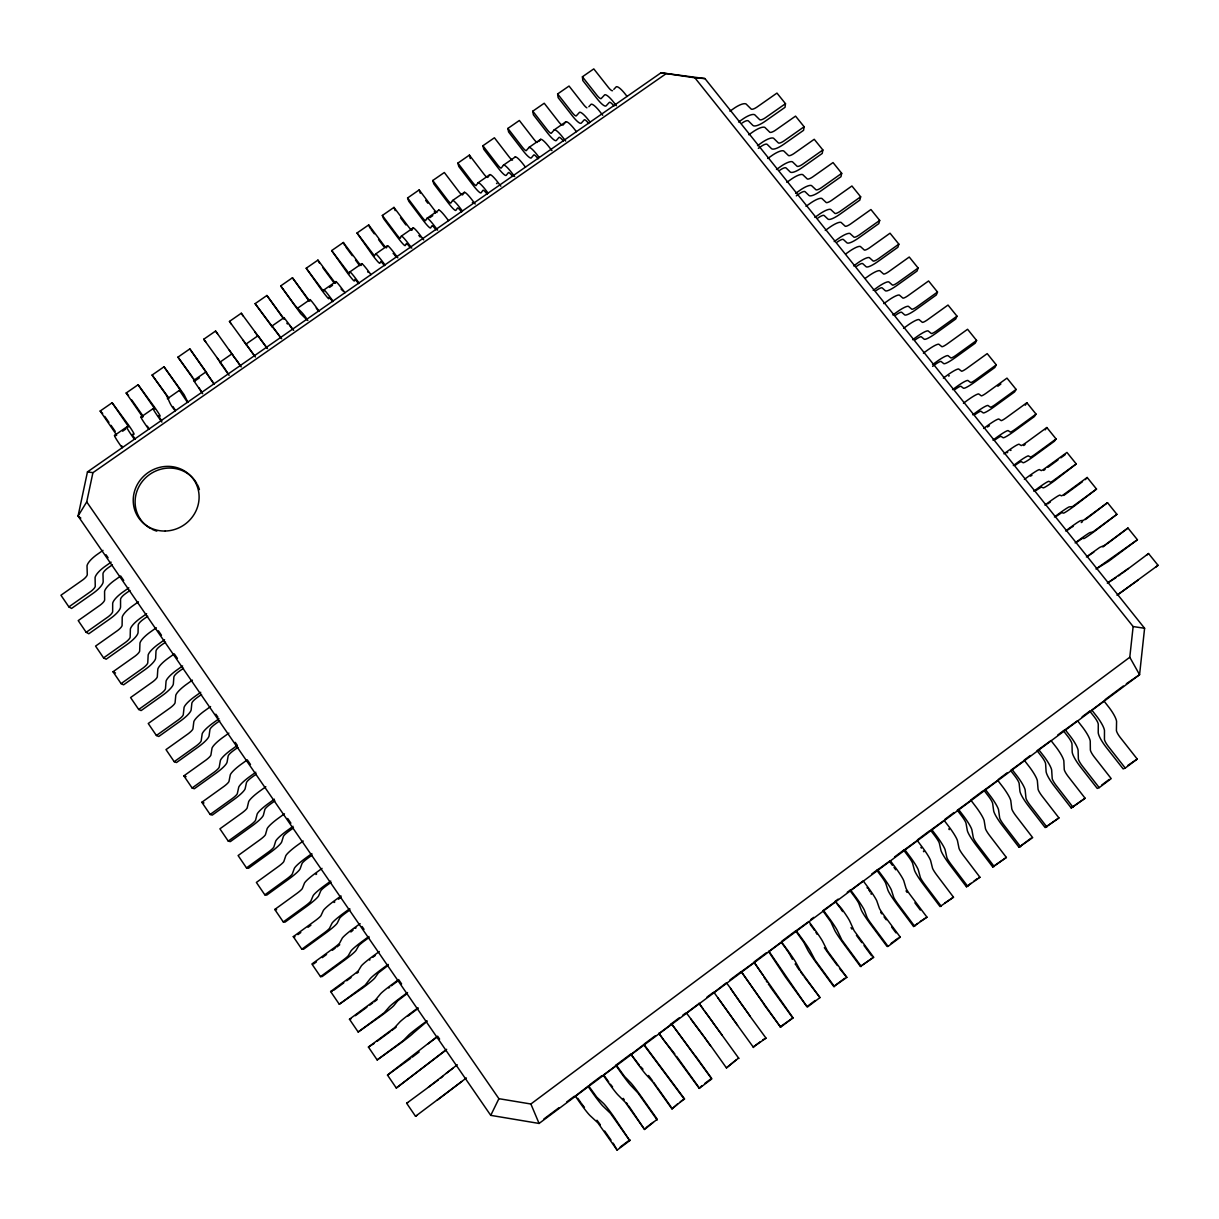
<?xml version="1.0" encoding="UTF-8"?>
<svg xmlns="http://www.w3.org/2000/svg" width="1219" height="1219" viewBox="0 0 1219 1219"><rect width="100%" height="100%" fill="white"/><g stroke="black" fill="none" stroke-linecap="round" stroke-linejoin="round"><path stroke-width="1.5" d="M671.943 1108.894L652.637 1081.786L645.598 1074.076A19.458 0.869 54.8 0 1 636.288 1061.795L631.031 1054.405L643.952 1044.424L684.453 1098.761L671.943 1108.894L677.505 1103.972M695.089 1055.639L671.532 1023.808L711.759 1078.952L699.234 1088.369L658.854 1033.285L663.502 1039.792M309.87 301.063L310.022 299.584A17.904 0.762 54.7 0 1 316.178 307.158L318.921 310.906M657.163 1119.987L637.887 1092.849L630.65 1085.276A19.474 1.051 54.9 0 1 621.248 1073.04L616.022 1065.619L603.207 1075.204L608.433 1082.624A19.489 1.204 55 0 0 617.896 1094.83L625.286 1102.281L644.561 1129.464L657.239 1119.21L641.316 1096.658A19.504 1.036 54.9 0 0 630.497 1082.548L624.555 1076.499L616.296 1065.086M1144.595 628.273L1139.567 674.701L539.088 1123.446L490.739 1115.355L78.062 516.048L87.463 471.89L661.003 72.79L704.948 78.58L1144.595 628.273L1133.137 626.551L694.86 77.787L661.003 72.79M1126.341 683.752L1139.567 674.701L1129.784 657.254L1133.137 626.551M729.922 111.188L735.118 107.592A17.706 5.455 -40.3 0 1 746.074 103.981L751.254 109.131A8.792 2.682 -40.6 0 0 756.588 107.348L776.96 93.086L785.493 103.676L785.021 107.333L765.425 121.092A17.675 5.257 -40.5 0 1 752.854 125.374L748.405 120.91A8.823 2.651 -40.3 0 0 742.021 123.073M335.926 281.589L323.949 289.909L323.66 291.478L306.213 268.226L317.93 260.104L335.423 283.296L335.926 281.589A17.874 1.051 54.9 0 1 342.234 289.04L344.992 292.758M748.771 134.776L753.982 131.149A17.752 5.211 -40.1 0 1 764.862 127.401L769.844 132.292A8.807 2.56 -40.3 0 0 775.147 130.448L795.55 116.125L804.129 126.761L803.565 130.326L783.954 144.147A17.721 5.028 -40.2 0 1 771.459 148.596L767.178 144.36A8.838 2.545 -40.1 0 0 760.839 146.6L758.325 148.368M644.561 1129.464L628.791 1106.044M767.741 158.485L772.953 154.843A17.797 4.967 -39.9 0 1 783.756 150.958L788.525 155.59A8.838 2.438 -40.1 0 0 793.798 153.67L814.231 139.286L822.871 149.983L822.216 153.457L802.574 167.338A17.767 4.785 -40 0 1 790.171 171.955L786.072 167.948A8.868 2.423 -39.9 0 0 779.779 170.264M80.82 518.075L78.062 516.048L86.717 501.908L92.918 472.682L665.726 73.948M786.804 182.332L792.03 178.675A17.843 4.724 -39.8 0 1 802.757 174.637L807.328 179.01A8.868 2.316 -39.9 0 0 812.555 177.029L833.034 162.569L841.704 173.327L840.973 176.709L821.286 190.652A17.813 4.541 -39.8 0 1 808.989 195.451L805.058 191.657A8.883 2.286 -39.7 0 0 798.811 194.065L796.297 195.863M629.751 1140.603L614.071 1117.076A19.534 1.371 55.2 0 0 603.115 1103.058L596.838 1097.237L588.548 1085.824L575.292 1096.064L580.503 1103.515A19.519 1.539 55.2 0 0 590.103 1115.644L597.874 1122.836L617.119 1150.111L629.751 1140.603L610.49 1113.374L602.887 1106.06A19.504 1.387 55.1 0 1 593.363 1093.9L588.137 1086.464M805.988 206.316L811.214 202.644A17.904 4.48 -39.6 0 1 821.865 198.453L826.223 202.567A8.883 2.194 -39.7 0 0 831.419 200.51L851.929 185.989L860.66 196.808L859.837 200.099L840.12 214.102A17.874 4.282 -39.6 0 1 827.914 219.07L824.166 215.504A8.914 2.164 -39.5 0 0 817.964 218.003M825.278 230.437L830.505 226.734A17.95 4.221 -39.4 0 1 841.08 222.407L845.239 226.262A8.914 2.072 -39.5 0 0 850.39 224.128L870.93 209.531L879.707 220.41L878.808 223.61L859.045 237.69A17.919 4.038 -39.4 0 1 846.931 242.81L843.38 239.488A8.944 2.042 -39.3 0 0 837.224 242.078M617.119 1150.111L613.157 1143.132M359.026 282.976L356.283 279.273A17.858 1.189 55 0 0 349.883 271.883L349.213 273.711L331.659 250.596L343.347 242.49L360.474 265.209M845.986 253.75L849.917 250.977A17.995 3.962 -39.2 0 1 860.401 246.482L864.347 250.078A8.929 1.95 -39.3 0 0 869.467 247.868L890.038 233.21L898.86 244.15L897.885 247.259L878.091 261.399A17.965 3.779 -39.3 0 1 866.069 266.702L862.702 263.609A8.96 1.92 -39.1 0 0 856.591 266.291M361.022 265.513L361.753 263.639A17.858 1.326 55 0 1 368.229 270.953L370.987 274.671M865.505 278.145L869.437 275.357A18.056 3.703 -39 0 1 879.844 270.709L883.577 274.031A8.96 1.813 -39.1 0 0 888.651 271.746L909.252 257.026L918.136 268.028L917.054 271.029L897.23 285.231A18.011 3.535 -39.1 0 1 885.299 290.716L882.129 287.867A8.99 1.783 -38.9 0 0 876.065 290.64M883.805 303.622L889.062 299.874A18.102 3.444 -38.8 0 1 899.378 295.074L902.898 298.122A8.99 1.691 -39 0 0 907.926 295.76L928.588 280.964L937.502 292.027L936.344 294.937L916.49 309.215A18.072 3.261 -38.9 0 1 904.65 314.868L901.664 312.262A9.021 1.646 -38.7 0 0 895.66 315.127M384.991 264.919L382.233 261.216A17.843 1.463 55.1 0 0 375.681 253.963L374.431 255.838L357.03 232.997L368.687 224.921L383.193 244.349A8.838 0.777 55.3 0 0 386.423 247.853L387.52 245.735A17.828 1.585 55.2 0 1 394.148 252.927L397.851 257.879M631.031 1054.405L639.487 1065.33M903.538 328.307L908.81 324.528A18.148 3.185 -38.6 0 1 919.035 319.576L922.341 322.349A9.005 1.554 -38.8 0 0 927.324 319.911L948.016 305.055L956.991 316.178L955.742 318.982L935.842 333.32A18.117 3.002 -38.7 0 1 924.109 339.156L921.32 336.794A9.036 1.524 -38.6 0 0 915.347 339.751M490.739 1115.355L498.906 1098.685L86.717 501.908M923.377 353.129L928.665 349.335A18.209 2.91 -38.5 0 1 938.813 344.215L941.891 346.714A9.036 1.432 -38.6 0 0 946.843 344.2L967.566 329.267L976.587 340.451L975.246 343.164L955.315 357.563A18.163 2.743 -38.5 0 1 943.674 363.582L941.083 361.464A9.066 1.387 -38.4 0 0 935.171 364.511L932.611 366.37M423.709 239.884L419.991 234.947A17.813 1.859 55.4 0 0 413.211 227.877L401.264 236.181L400.228 238.254A8.823 0.853 55.4 0 1 396.861 234.84L382.339 215.458L393.966 207.398L408.502 226.749A8.823 0.914 55.4 0 0 411.489 230.086M411.9 230.147L413.211 227.877M943.338 378.088L948.626 374.279A18.255 2.636 -38.3 0 1 958.698 368.991L961.547 371.216A9.066 1.295 -38.4 0 0 966.454 368.626L987.207 353.617L996.289 364.877L994.856 367.483L974.895 381.958A18.224 2.468 -38.3 0 1 963.36 388.16L960.953 386.286A9.097 1.249 -38.2 0 0 955.102 389.425M437.636 230.178L433.918 225.256A17.797 2.011 55.5 0 0 427.046 218.262L425.492 220.7A8.823 0.975 55.5 0 1 422.14 217.272L407.588 197.966L419.168 189.92L433.751 209.211A8.807 1.036 55.6 0 0 436.996 212.594M963.421 403.199L968.724 399.375A18.315 2.362 -38.1 0 1 978.689 393.92L981.325 395.855A9.082 1.158 -38.2 0 0 986.186 393.188L1006.985 378.119L1016.113 389.425L1014.589 391.939L994.582 406.476A18.27 2.194 -38.1 0 1 983.154 412.86L980.945 411.245A9.112 1.112 -38 0 0 975.139 414.49M475.212 204.03L471.479 199.139A17.752 2.392 55.7 0 0 464.378 192.312L452.462 200.602L450.893 203.04A8.807 1.112 55.7 0 1 447.358 199.764L432.76 180.503L444.326 172.504L458.938 191.718A8.807 1.173 55.8 0 0 461.483 194.552M1025.286 405.196L1026.855 402.742L1036.043 414.125L1034.413 416.532L1014.391 431.13A18.331 1.92 -37.9 0 1 1003.054 437.712L1001.058 436.356A9.143 0.975 -37.8 0 0 995.298 439.678M462.519 194.964L464.378 192.312M488.133 193.151L485.33 189.509A17.752 2.545 55.8 0 0 478.153 182.743L476.004 185.593A8.792 1.249 55.9 0 1 472.5 182.286L457.872 163.102L469.391 155.118L484.05 174.271A8.792 1.31 56 0 0 486.945 177.304M1045.186 429.865L1046.847 427.519L1056.081 438.962L1054.374 441.263L1034.306 455.936A18.376 1.646 -37.7 0 1 1023.076 462.702L1021.278 461.605A9.173 0.838 -37.7 0 0 1015.579 465.033M487.722 177.456L489.87 174.607A17.736 2.667 55.9 0 1 497.108 181.311L500.857 186.187M514.677 176.557L510.929 171.696A17.721 2.804 56 0 0 503.599 165.068L501.161 168.115A8.777 1.371 56.1 0 1 497.581 164.87L482.907 145.747L494.411 137.777L509.1 156.87A8.777 1.432 56.2 0 0 512.529 160.1M539.27 157.556L536.451 153.944A17.706 3.078 56.2 0 0 528.985 147.423L526.242 150.684A8.777 1.509 56.3 0 1 522.601 147.484L507.881 128.437L519.355 120.483L534.09 139.515A8.762 1.569 56.4 0 0 537.061 142.486M538.752 141.541L540.626 139.332A17.691 3.2 56.3 0 1 548.169 145.792L551.948 150.623M1024.371 479.402L1029.689 475.517A18.468 1.524 -37.6 0 1 1039.38 469.574L1041.331 470.625L1042.961 469.803L1066.96 452.432L1076.24 463.936L1054.328 480.88A18.437 1.371 -37.5 0 1 1043.205 487.829L1041.316 487.051L1035.967 490.526M565.692 141.054L561.913 136.223A17.675 3.337 56.3 0 0 554.295 129.839L551.262 133.298A8.762 1.63 56.5 0 1 547.544 130.159L532.794 111.173L544.223 103.249L559.003 122.205A8.762 1.691 56.5 0 0 561.685 124.917M562.919 125.176L565.906 121.763A17.66 3.459 56.4 0 1 573.6 128.102L576.435 131.698M1085.321 479.631L1087.18 477.482L1096.521 489.063L1074.472 505.961A18.498 1.082 -37.3 0 1 1063.456 513.123L1061.795 512.62L1056.492 516.17M588.853 106.708L591.124 104.24A17.645 3.718 56.6 0 1 598.971 110.457L602.75 115.256M613.812 89.368L616.265 86.762A17.615 3.977 56.8 0 1 624.265 92.873L627.099 96.438M1077.124 541.967L1082.396 538.341L1083.828 538.539A18.544 0.792 -37.2 0 0 1094.738 531.194L1116.909 514.327L1107.507 502.685L1085.398 519.568M1097.877 567.917L1108.574 561.319L1137.418 539.743L1127.971 528.04L1107.157 543.811M388.739 988.015L389.608 987.253M408.03 1016.082L408.914 1015.336M442.802 1076.407L440.379 1078.373M446.154 1073.406L452.752 1068.362M1146.393 555.346L1148.542 553.533L1158.05 565.311L1155.856 567.079M427.854 1043.982L437.347 1036.82M409.462 1014.894L417.888 1008.57M391.39 985.805L392.823 984.693M419.123 1051.982L412.22 1057.223M283.951 318.723L266.9 295.486L255.121 303.653L272.325 327.149L272.05 325.976L284.042 317.641L293.703 330.364M438.307 1079.958L406.658 1103.271L415.527 1116.284L416.746 1115.522M284.012 317.671L284.179 318.906M620.181 1147.079L629.964 1139.719M646.1 1127.59L653.064 1122.349M680.278 1101.885L684.453 1098.761M699.234 1088.369L701.87 1085.657M704.643 1083.569L711.576 1078.358L695.561 1055.974M735.865 1060.103L726.433 1067.905L738.623 1058.031M760.077 1041.895L753.19 1047.075L766.02 1038.146L749.502 1015.518M762.835 1039.822L766.02 1038.146M780.114 1026.825L793.036 1017.835L780.617 1027.175L764.008 1004.639M768.503 951.353L785.341 976.891L806.963 1006.65L815.176 1000.464M833.735 986.521L846.839 977.394L827.366 950.805L822.673 941.464A19.26 1.204 53.5 0 0 814.17 928.756L808.852 921.518L795.717 931.011L803.839 942.363L807.679 949.891A19.306 1.051 53.5 0 0 817.538 964.488L833.735 986.521L844.66 978.308M836.066 901.176L822.84 910.745L830.947 922.082L834.482 929.823A19.275 1.356 53.3 0 0 844.188 944.496L860.431 966.454L873.627 957.25L854.123 930.737L849.78 921.168A19.23 1.509 53.3 0 0 841.415 908.384L835.305 901.435L840.013 907.789M891.119 943.384L897.9 938.28M913.58 926.486L926.958 917.16L909.953 894.517A9.569 1.051 52.8 0 1 905.976 888.209L903.767 880.727A19.184 2.133 52.9 0 0 895.645 867.821L890.281 860.675L876.872 870.366L881.002 875.897A9.539 0.99 53 0 1 885.786 883.409L887.828 889.87A19.23 1.981 52.9 0 0 897.275 904.696L913.58 926.486L917.648 923.438M920.345 921.396L926.958 917.16M944.603 903.172L953.502 897.199L936.466 874.632A9.554 1.204 52.6 0 1 932.55 868.294L930.63 860.614A19.154 2.453 52.7 0 0 922.646 847.632L917.267 840.516L903.767 850.268L907.911 855.784A9.539 1.143 52.8 0 1 912.62 863.326L914.402 869.985A19.199 2.286 52.7 0 0 923.697 884.887L940.047 906.586L953.502 897.199M966.438 886.762L979.969 877.299L962.903 854.809A9.539 1.356 52.4 0 1 959.048 848.439L957.433 840.546A19.123 2.758 52.5 0 0 949.555 827.503L944.161 820.402L930.585 830.23L934.744 835.716A9.523 1.295 52.6 0 1 939.377 843.304L940.885 850.146A19.169 2.59 52.5 0 0 950.043 865.124L966.438 886.762L970.979 883.333M973.996 881.063L977.029 878.792M992.738 866.968L1006.376 857.445L989.249 835.045A9.523 1.509 52.1 0 1 985.455 828.646L984.144 820.539A19.093 3.063 52.3 0 0 976.389 807.435L970.994 800.35L957.311 810.254L961.486 815.724A9.508 1.448 52.4 0 1 966.042 823.343L967.292 830.368A19.138 2.895 52.2 0 0 976.312 845.422L992.738 866.968L1006.376 857.445M1018.977 847.251L1032.691 837.651L1015.534 815.328A9.508 1.661 51.9 0 1 1011.8 808.898L1010.78 800.578A19.062 3.367 52.1 0 0 1003.161 787.413L997.736 780.373L983.977 790.323L988.152 795.778A9.493 1.6 52.2 0 1 992.647 803.428L993.637 810.65A19.108 3.2 52 0 0 1002.506 825.766L1018.977 847.251L1031.015 838.2M1046.633 826.452L1058.945 817.919L1041.742 795.672A9.493 1.813 51.7 0 1 1038.07 789.211L1037.354 780.693A19.047 3.657 51.9 0 0 1029.842 767.467L1024.417 760.443L1010.566 770.469L1014.757 775.893A9.478 1.752 52 0 1 1019.16 783.588L1019.892 790.994A19.093 3.489 51.8 0 0 1028.638 806.186L1045.14 827.579L1058.945 817.919M1071.227 807.968L1085.108 798.247L1067.874 776.076A9.493 1.95 51.5 0 1 1064.248 769.585L1063.837 760.854A19.016 3.962 51.7 0 0 1056.446 747.567L1051.007 740.558L1037.064 750.66L1041.27 756.07A9.462 1.905 51.8 0 1 1045.612 763.795L1046.085 771.383A19.062 3.794 51.6 0 0 1054.679 786.651L1071.227 807.968L1085.108 798.247M1101.717 785.051L1109.183 779.444M1127.636 765.562L1137.22 759.056L1119.911 737.053A9.462 2.255 51 0 1 1116.406 730.501L1116.574 721.358A18.971 4.556 51.2 0 0 1109.412 707.949L1103.957 700.986L1091.813 710.067L1097.268 717.031A18.986 4.419 51.3 0 1 1104.475 730.425L1104.444 739.476A9.462 2.179 51.1 0 0 1107.98 746.013L1125.259 768.061L1137.22 759.056M807.603 1006.894L819.976 997.584L800.533 970.918L795.489 961.821A19.291 0.884 53.7 0 0 786.864 949.19L781.547 941.937L768.96 951.338L806.963 1006.65M860.431 966.454L873.627 957.25M888.057 946.401L900.323 937.182L883.364 914.448A9.584 0.899 53 0 1 879.326 908.17L876.811 900.917A19.199 1.828 53.1 0 0 868.568 888.072L863.22 880.895L850.74 890.22L856.088 897.413A19.214 1.691 53.2 0 1 864.393 910.227L867.044 917.374A9.584 0.838 53.1 0 0 871.113 923.636L888.057 946.401L887.051 946.447L870.762 924.566A19.245 1.676 53.1 0 1 861.193 909.816L858.877 903.538A9.554 0.838 53.2 0 0 854.031 896.072L849.902 890.525M1099.203 787.642L1111.21 778.621L1093.931 756.542A9.478 2.103 51.2 0 1 1090.365 750.02L1090.243 741.076A18.986 4.266 51.4 0 0 1082.975 727.728L1077.52 720.749L1063.501 730.912L1067.707 736.291A9.447 2.057 51.5 0 1 1071.989 744.062L1072.187 751.833A19.032 4.084 51.4 0 0 1080.659 767.162L1097.237 788.419L1099.203 787.642L1081.954 765.517A9.478 2.042 51.4 0 1 1078.373 759.01L1078.099 750.173A19.001 4.129 51.5 0 0 1070.77 736.84L1065.33 729.861M543.796 1119.057L559.049 1107.66M566.667 1101.976L574.301 1096.277M589.554 1084.88L601.744 1075.752M615.473 1065.497L630.726 1054.115M644.455 1043.845L655.121 1035.876M670.374 1024.478L679.516 1017.636M682.579 1015.366L685.627 1013.08M706.974 997.127L713.069 992.571M729.846 980.03L740.527 972.061M754.241 961.806L766.446 952.694M781.699 941.297L795.428 931.042M810.665 919.644L813.713 917.358M835.076 901.405L838.123 899.134M847.266 892.293L850.313 890.007M871.676 874.053L877.771 869.497M894.548 856.972L903.69 850.131M917.419 839.876L929.625 830.764M944.862 819.366L954.02 812.524M970.796 799.984L982.986 790.872M998.239 779.474L1007.397 772.633M1024.173 760.107L1030.268 755.551M1057.711 735.042L1063.821 730.471M1082.122 716.802L1089.74 711.104M1104.993 699.706L1123.293 686.038M658.778 1033.666L671.517 1024.143M714.029 992.373L726.448 982.773L730.943 988.792M780.617 1027.175L741.213 971.741L754.165 962.4L793.036 1017.835M498.906 1098.685L530.874 1104.003L1129.784 657.254M428.433 1087.135L457.277 1064.766M461.788 1081.497L415.527 1116.284M1118.768 594.019L1158.05 565.311M466.374 1077.962L437.316 1100.117M1116.97 595.207L1137.891 580.259M393.6 984.114L398.537 980.472M1086.388 556.961L1099.706 547.407L1104.414 545.381L1127.971 528.04M446.337 1049.879L396.297 1088.018L387.49 1075.082L437.606 1036.196L439.617 1039.106M410.651 1058.397L387.49 1075.082M446.642 1049.315L396.297 1088.018M1095.988 568.983L1137.418 539.743M1109.138 581.996L1115.888 577.73M1107.309 583.124L1128.413 568.45M1148.542 553.533L1121.998 573.402M309.169 300.407L292.438 277.764L280.705 285.916L294.434 304.72C299.036 310.357 302.525 311.774 307.828 320.521M418.056 1007.808L410.879 1013.096A19.275 1.006 -36 0 0 399.832 1021.979L394.499 1027.739L368.412 1047.06L377.174 1059.936L400.365 1043.357A19.306 0.853 -36.1 0 0 413.15 1033.209L426.818 1021.552M1065.589 530.966L1070.937 527.035A18.59 0.945 -37.2 0 1 1080.445 520.742L1083.478 520.284L1107.507 502.685M374.203 1043.418L368.412 1047.06M377.113 1041.285L390.171 1031.655M427.031 1020.836L419.854 1026.154A19.306 0.853 -36.1 0 0 408.746 1034.977L403.291 1040.569L377.174 1059.936M1075.143 542.897L1080.491 538.966A18.605 0.808 -37.1 0 1 1089.954 532.596L1092.864 531.972L1116.909 514.327M1044.912 505.108L1050.245 501.192A18.529 1.234 -37.4 0 1 1059.844 495.082L1061.551 495.843L1063.166 494.975L1087.18 477.482M407.42 993.378L397.592 1000.906L394.042 1005.355A19.245 1.158 -35.9 0 1 381.395 1015.64L358.173 1032.005L349.472 1019.221L375.482 999.961L380.541 993.835A19.214 1.31 -35.8 0 1 391.451 984.861L398.628 979.588L401.6 983.901M355.323 1015.717L366.919 1007.199M369.814 1005.081L372.709 1002.947M1082.442 481.734L1065.193 494.411A18.468 1.204 -37.4 0 1 1063.745 495.463M407.542 992.54L400.365 997.828A19.245 1.173 -35.9 0 0 389.394 1006.757L384.214 1012.715L358.173 1032.005M1054.42 516.978L1059.753 513.062A18.559 1.097 -37.3 0 1 1069.307 506.875L1072.491 506.601L1096.521 489.063M1088.323 555.955L1090.441 554.416M1105.724 544.878L1102.875 546.965M368.976 937.548L364.847 940.58A9.508 0.884 -35.5 0 0 358.584 945.914L356.161 950.18A19.123 1.768 -35.4 0 1 343.804 960.709L322.151 976.541L320.506 976.648L311.896 964.016L334.433 947.559A9.508 0.945 -35.3 0 0 339.644 943.064L342.295 938.081A19.108 1.935 -35.4 0 1 352.961 928.878L360.108 923.652M320.506 976.648L343.042 960.161A9.523 0.884 -35.4 0 0 348.284 955.696L351.057 950.85A19.123 1.783 -35.5 0 1 361.784 941.693L368.915 936.466M1056.081 438.962L1035.205 454.215A9.158 0.823 -37.7 0 1 1030.451 457.079L1028.379 455.86A18.437 1.676 -37.7 0 0 1018.642 461.711L1013.309 465.582M379.307 951.536L372.145 956.778A19.154 1.63 -35.6 0 0 361.357 965.875L358.477 970.568A9.539 0.792 -35.6 0 1 353.205 975.002L330.623 991.535L339.278 1004.243L362.546 988.091A19.184 1.463 -35.7 0 0 375.056 977.684L378.378 972.93L388.145 965.387M333.671 990.3L343.788 982.88M346.684 980.762L351.026 977.592M1047.974 467.288L1058.016 459.929M1060.88 457.826L1065.193 454.672M388.175 964.412L381.014 969.669A19.184 1.478 -35.7 0 0 370.165 978.72L365.258 985.028L339.278 1004.243M1033.803 491.211L1039.137 487.31A18.498 1.387 -37.5 0 1 1048.782 481.292L1050.61 482.206L1052.241 481.368L1076.24 463.936M1067.615 530.082L1070.952 527.72M349.777 908.673L342.661 913.884A19.077 2.088 -35.3 0 0 332.056 923.133L329.511 928.299A9.493 1.036 -35.2 0 1 324.33 932.809L301.84 949.22L293.291 936.649L315.767 920.284A9.478 1.097 -35.1 0 0 320.917 915.743L323.355 910.456A19.047 2.225 -35.2 0 1 333.899 901.146L341.015 895.95M992.952 440.12L998.254 436.265A18.392 1.95 -37.8 0 1 1008.098 430.581L1010.399 432.09A9.127 0.96 -37.9 0 0 1015.198 429.301L1036.043 414.125M349.929 909.892L345.8 912.909A9.478 1.036 -35.3 0 0 339.613 918.303L337.404 922.829A19.062 2.072 -35.2 0 1 325.183 933.48L303.561 949.235L301.84 949.22M1003.938 453.849L1009.241 449.979A18.422 1.798 -37.8 0 1 1019.038 444.204L1021.217 445.56A9.143 0.884 -37.8 0 0 1025.987 442.741L1046.847 427.519M313.588 963.97L316.468 961.852M322.243 957.646L326.57 954.477M332.345 950.271L335.225 948.169M331.004 882.404L326.875 885.39A9.462 1.189 -35.1 0 0 320.749 890.86L318.738 895.645A19.016 2.362 -35 0 1 306.67 906.418L285.078 922.097L283.28 921.945L274.778 909.465L297.223 893.177A9.447 1.249 -34.9 0 0 302.312 888.575L304.521 882.983A18.986 2.529 -35 0 1 314.944 873.581L322.045 868.4M997.812 386.255L1000.89 384.015M330.76 881.063L323.644 886.243A19.016 2.392 -35.1 0 0 313.176 895.599L310.86 901.054A9.462 1.173 -35 0 1 305.74 905.626L283.28 921.945M972.701 414.795L978.004 410.955A18.331 2.24 -38 0 1 987.923 405.439L990.453 407.237A9.097 1.097 -38.1 0 0 995.298 404.54L1016.113 389.425M983.611 428.448L988.929 424.608A18.361 2.088 -37.9 0 1 998.803 419.001L1001.21 420.631A9.112 1.021 -38 0 0 1006.025 417.888L1026.855 402.742M338.455 899.226L341.213 897.23M297.924 934.638L300.803 932.535M308.011 927.293L310.891 925.206M303.196 841.034L296.095 846.169A18.925 2.819 -34.9 0 0 285.81 855.692L283.814 861.574A9.432 1.387 -34.7 0 1 278.77 866.221L256.386 882.434L264.828 894.837L266.717 895.112L288.248 879.509A18.955 2.651 -34.8 0 0 300.194 868.629L302.007 863.57A9.432 1.341 -34.9 0 1 308.057 858.054L312.171 855.068M311.851 853.605L304.75 858.755A18.955 2.682 -34.9 0 0 294.404 868.218L292.301 873.977A9.432 1.326 -34.8 0 1 287.242 878.594L264.828 894.837M952.572 389.623L957.86 385.798A18.285 2.514 -38.2 0 1 967.871 380.45L970.629 382.537A9.082 1.234 -38.3 0 0 975.52 379.917L996.289 364.877M284.454 813.82L277.368 818.939A18.879 3.108 -34.7 0 0 267.19 828.554L265.422 834.725A9.402 1.524 -34.5 0 1 260.439 839.419L238.101 855.555L246.497 867.898L248.463 868.294L269.948 852.767A18.895 2.941 -34.6 0 0 281.757 841.765L283.387 836.447A9.402 1.478 -34.7 0 1 289.36 830.87L293.474 827.899M293.063 826.314L285.977 831.449A18.895 2.971 -34.7 0 0 275.738 841.019L273.864 847.053A9.417 1.463 -34.6 0 1 268.866 851.731L246.497 867.898M932.55 364.588L937.838 360.794A18.224 2.788 -38.4 0 1 947.94 355.598L950.927 357.959A9.051 1.371 -38.5 0 0 955.848 355.415L976.587 340.451M1120.764 574.301L1118.615 575.84M250.489 764.496L247.289 759.864L240.25 764.938A18.757 3.672 -34.3 0 0 230.315 774.751L228.959 781.501A9.341 1.813 -34.1 0 1 224.098 786.301L201.836 802.27L210.14 814.475L232.418 798.46A9.356 1.752 -34.2 0 0 237.309 793.691L238.756 787.078A18.788 3.55 -34.4 0 1 248.752 777.311L255.807 772.221M937.502 292.027L916.84 306.853A8.99 1.63 -38.9 0 1 911.827 309.245L908.414 306.319A18.117 3.322 -38.7 0 0 898.129 311.195L892.857 314.959M265.818 786.758L258.763 791.862A18.818 3.398 -34.5 0 0 248.691 801.569L247.137 808.045A9.371 1.676 -34.3 0 1 242.215 812.783L219.908 828.829L228.258 841.11L230.3 841.628L251.754 826.162A18.849 3.23 -34.4 0 0 263.426 815.054L264.858 809.492A9.371 1.63 -34.6 0 1 270.77 803.839L274.869 800.898M274.382 799.192L267.311 804.296A18.849 3.261 -34.6 0 0 257.194 813.957L255.533 820.296A9.386 1.615 -34.4 0 1 250.581 825.019L228.258 841.11M912.65 339.705L917.922 335.926A18.178 3.047 -38.6 0 1 928.116 330.882L931.316 333.534A9.021 1.493 -38.7 0 0 936.283 331.065L956.991 316.178M873.185 290.366L878.442 286.617A18.072 3.581 -38.9 0 1 888.819 281.894L892.445 285.094A8.975 1.752 -39.1 0 0 897.504 282.778L918.136 268.028M237.995 747.354L233.911 750.279A9.31 1.905 -34.2 0 0 228.151 756.039L227.084 762.104A18.727 3.794 -34 0 1 215.687 773.44L194.309 788.754L192.114 787.992L183.871 775.863L206.087 759.97A9.31 1.95 -33.9 0 0 210.887 755.125L212.03 748.1A18.712 3.962 -34.1 0 1 221.858 738.181L228.882 733.137M192.114 787.992L214.346 772.054A9.325 1.889 -34 0 0 219.191 767.239L220.426 760.336A18.727 3.825 -34.2 0 1 230.3 750.477L237.339 745.418L235.221 742.341M256.386 774.05L252.287 776.975A9.341 1.768 -34.4 0 0 246.451 782.674L245.202 788.495A18.788 3.505 -34.2 0 1 233.667 799.725L212.258 815.115L210.14 814.475M1047.776 503.828L1050.367 502.015M218.993 718.768L211.969 723.812A18.681 4.114 -34 0 0 202.202 733.762L201.165 740.954A9.295 2.027 -33.8 0 1 196.396 745.815L174.21 761.677L165.997 749.609L188.168 733.792A9.295 2.088 -33.7 0 0 192.922 728.901L193.851 721.602A18.651 4.236 -33.9 0 1 203.573 711.591L210.582 706.563M853.635 265.894L858.877 262.176A18.026 3.84 -39.1 0 1 869.33 257.605L873.185 261.079A8.944 1.889 -39.3 0 0 878.274 258.839L898.86 244.15M219.725 720.825L215.656 723.736A9.295 2.042 -34 0 0 209.942 729.541L209.074 735.865A18.681 4.068 -33.8 0 1 197.798 747.308L176.481 762.545L174.21 761.677M192.389 680.141L185.379 685.154A18.605 4.51 -33.7 0 0 175.795 695.257L175.064 702.83A9.264 2.225 -33.5 0 1 170.37 707.751L148.246 723.507L156.398 735.499L158.744 736.489L180.031 721.328A18.62 4.327 -33.6 0 0 191.17 709.763L191.855 703.211A9.264 2.179 -33.8 0 1 197.493 697.344L201.562 694.449M200.739 692.285L193.73 697.298A18.62 4.388 -33.8 0 0 184.084 707.355L183.261 714.806A9.28 2.164 -33.6 0 1 178.538 719.713L156.398 735.499M834.177 241.575L839.419 237.873A17.965 4.099 -39.3 0 1 849.948 233.469L854.016 237.202A8.929 2.011 -39.4 0 0 859.151 235.038L879.707 220.41M156.322 627.77L149.343 632.737A18.498 5.044 -33.3 0 0 139.972 643.022L139.652 651.129A9.203 2.484 -33 0 1 135.065 656.157L113.017 671.76L121.092 683.615L143.141 667.966A9.219 2.423 -33.1 0 0 147.758 662.968L148.169 654.984A18.514 4.922 -33.4 0 1 157.601 644.729L164.58 639.762M841.704 173.327L821.225 187.817A8.868 2.255 -39.8 0 1 816.014 189.829L811.534 185.578A17.874 4.602 -39.7 0 0 800.837 189.676L795.611 193.349M182.606 665.94L175.612 670.938A18.575 4.647 -33.6 0 0 166.074 681.086L165.464 688.811A9.249 2.286 -33.4 0 1 160.786 693.763L138.692 709.473L130.585 697.558L152.665 681.878A9.234 2.347 -33.3 0 0 157.297 676.911L157.83 669.063A18.544 4.785 -33.5 0 1 167.308 658.869L174.302 653.887L177.41 658.412M814.841 217.393L820.082 213.706A17.919 4.358 -39.5 0 1 830.688 209.455L834.954 213.447A8.899 2.133 -39.6 0 0 840.135 211.359L860.66 196.808M183.505 668.225L179.452 671.105A9.234 2.316 -33.6 0 0 173.875 677.033L173.357 683.829A18.575 4.602 -33.4 0 1 162.356 695.5L141.114 710.586L138.692 709.473M438.672 210.186L438.825 210.079A17.782 2.133 55.6 0 1 445.773 217.028L448.546 220.685M147.712 616.25L143.659 619.1A9.188 2.575 -33.1 0 0 138.219 625.134L138.067 632.387A18.468 5.135 -32.9 0 1 127.309 644.272L106.144 659.22L103.585 657.894L95.57 646.1L117.557 630.573A9.188 2.606 -32.8 0 0 122.098 625.515L122.22 617.134A18.437 5.303 -33.1 0 1 131.484 606.757L138.433 601.82M103.585 657.894L125.587 642.322A9.203 2.56 -32.9 0 0 130.159 637.278L130.372 629.019A18.468 5.181 -33.1 0 1 139.682 618.688L146.646 613.736M822.871 149.983L802.422 164.397A8.853 2.377 -40 0 1 797.165 166.348L792.487 161.822A17.828 4.861 -39.9 0 0 781.714 165.784L776.488 169.441M165.555 642.154L161.502 645.034A9.203 2.453 -33.4 0 0 156.002 651.007L155.666 658.031A18.514 4.861 -33.1 0 1 144.771 669.81L123.576 684.834L121.092 683.615M515.058 157.099L515.287 156.946A17.706 2.926 56.1 0 1 522.677 163.529L525.496 167.155M128.833 587.863L121.885 592.784A18.407 5.44 -32.9 0 0 112.681 603.207L112.651 611.74A9.173 2.682 -32.7 0 1 108.141 616.829L86.183 632.311L78.214 620.593L100.156 605.142A9.158 2.743 -32.6 0 0 104.636 600.038L104.575 591.398A18.392 5.562 -32.8 0 1 113.717 580.93L120.666 576.008L123.728 580.457M757.487 145.67L762.683 142.029A17.782 5.105 -40.1 0 1 773.547 138.219L778.423 142.989A8.823 2.499 -40.2 0 0 783.71 141.114L804.129 126.761M129.961 590.484L125.923 593.318A9.158 2.712 -32.9 0 0 120.544 599.398L120.559 606.894A18.422 5.394 -32.7 0 1 109.923 618.886L88.804 633.758L86.183 632.311M1091.066 553.975L1093.824 552.177M102.99 550.363L96.072 555.239A18.346 5.821 -32.6 0 0 87.021 565.799L87.28 574.698A9.127 2.865 -32.4 0 1 82.862 579.848L60.95 595.238L68.874 606.879L71.571 608.433L92.659 593.638A18.361 5.638 -32.5 0 0 103.173 581.554L102.975 573.814A9.127 2.834 -32.7 0 1 108.293 567.688L112.331 564.854M111.112 562.142L104.179 567.033A18.361 5.699 -32.7 0 0 95.082 577.562L95.25 586.339A9.143 2.804 -32.5 0 1 90.8 591.474L68.874 606.879M738.577 122.022L743.773 118.411A17.721 5.348 -40.3 0 1 754.698 114.738L759.787 119.767A8.807 2.621 -40.5 0 0 765.121 117.953L785.493 103.676M116.475 434.772L100.171 411.047L112.133 402.758L128.163 424.502A17.995 1.173 53.5 0 1 133.968 434.269L132.155 434.406L135.141 439.206M148.764 429.301L146.082 425.477A18.072 1.051 53.6 0 1 140.962 417.066L142.775 417.188L126.166 393.021L138.097 384.747L154.051 406.506A17.965 0.899 53.6 0 1 160.039 416.136L158.546 415.908L161.594 420.799M175.292 410.833C168.527 403.017 169.563 400.213 165.647 394.179L152.101 375.056L164.001 366.797L184.069 394.621L187.97 402.453M194.811 381.029L177.959 357.137L189.829 348.908L214.27 384.137M223.763 367.026L203.741 339.248L215.58 331.05L217.576 333.762M231.397 324.178L229.462 321.42L241.271 313.237L266.671 347.674M588.747 123.546A8.777 1.783 56.5 0 0 584.191 119.873L581.28 123.119A17.569 3.535 56.6 0 1 572.351 115.851L558.134 97.627L557.632 93.954L569.044 86.046L583.855 104.941A8.746 1.813 56.7 0 0 586.903 107.836M613.965 106.007A8.777 1.92 56.7 0 0 609.317 102.396L606.163 105.824A17.554 3.794 56.8 0 1 597.051 98.678L582.804 80.53L582.408 76.782L593.79 68.889L608.631 87.722A8.731 1.95 56.9 0 0 612.517 90.709M122.144 447.815L119.477 443.975A18.087 1.326 53.4 0 1 114.525 435.442L126.791 426.924L128.681 426.879L112.133 402.758M140.962 417.066L153.167 408.594L154.767 408.853L138.097 384.747M167.338 398.75L179.483 390.309L180.793 390.766L164.001 366.797M202.674 393.707L193.623 380.48L205.721 372.069L206.697 372.648L189.829 348.908M229.081 375.33L219.847 362.256L231.884 353.891L234.901 358.142M246.558 345.053L245.994 344.093L258.001 335.743L267.479 348.604M298.03 307.919L310.022 299.584M349.792 271.959L361.753 263.639M375.559 254.04L387.52 245.735M426.909 218.369L438.825 210.079M477.97 182.88L489.87 174.607M503.386 165.205L515.287 156.946M528.756 147.59L540.626 139.332M554.035 130.006L565.906 121.763M122.601 431.206L125.679 429.073M199.291 377.92L194.781 381.044L193.623 380.48M329.541 287.394L332.543 285.307M429.865 217.668L432.775 215.641M114.525 435.442L116.597 435.396M126.791 426.924L126.7 426.985A18.087 1.204 53.5 0 0 131.713 435.457L134.395 439.297M153.106 408.639L153.167 408.594A18.056 0.914 53.7 0 0 158.287 416.989L161.883 422.094M179.437 390.339L187.482 402.361M1071.471 527.355L1073.177 526.41M205.721 372.069L213.919 383.97M341.03 288.994L342.844 290.899M1030.451 476.126L1031.944 475.334M406.658 1103.271L407.923 1102.555M1125.259 768.061L1123.171 768.915L1106.547 747.75A19.016 4.388 51.1 0 1 1098.228 732.329L1098.273 724.391A9.447 2.194 51.3 0 0 1094.068 716.589L1089.847 711.21M978.552 877.65L979.969 877.299M349.472 1019.221L350.981 1018.901M330.623 991.535L332.223 991.352M899.256 937.259L900.323 937.182M293.291 936.649L295.044 936.741M694.86 77.787L704.948 78.58M754.165 962.4L762.972 975.307M274.778 909.465L276.622 909.664M846.839 977.394L839.541 968.48M87.463 471.89L92.918 472.682M819.976 997.584L804.19 976.785M201.836 802.27L203.984 802.971M183.871 775.863L186.096 776.671M113.017 671.76L115.546 673.025M219.862 362.241L220.715 363.033L217.378 358.249M272.081 325.961L281.65 338.745M100.171 411.047L102.686 413.424M126.166 393.021L128.559 395.489M640.722 1066.793L642.992 1069.154M367.635 271.669L368.306 272.431M152.101 375.056L168.969 398.186M672.522 1051.083L664.081 1040.599M612.563 1086.906L610.399 1084.224M289.482 325.214L292.758 329.526M235.587 358.797L237.507 361.525M177.959 357.137L192.724 377.418M672.949 1051.601L674.869 1054.039M316.193 308.011L318.768 311.424M245.994 344.078L255.396 357.015M246.558 345.068L243.13 340.36M616.433 105.748L612.639 100.948A17.63 3.855 56.7 0 0 604.7 94.808L601.104 98.648A8.746 1.889 56.8 0 1 597.234 95.631L582.408 76.782M590.148 122.159L587.314 118.563A17.66 3.596 56.5 0 0 579.528 112.3L576.206 115.942A8.746 1.752 56.6 0 1 572.427 112.879L557.632 93.954M1038.786 749.7L1044.211 756.709A19.032 3.825 51.8 0 1 1051.662 769.966L1052.21 778.606A9.493 1.889 51.6 0 0 1055.867 785.082L1073.086 807.283M1012.151 769.6L1017.575 776.64A19.062 3.52 52 0 1 1025.133 789.836L1025.987 798.262A9.508 1.737 51.8 0 0 1029.705 804.708L1046.877 827M286.831 323.172L287.486 324.025M985.455 789.562L990.849 796.616A19.077 3.23 52.2 0 1 998.544 809.751L999.687 817.964A9.523 1.585 52 0 0 1003.45 824.394L1020.593 846.748M700.117 1031.259L686.449 1012.989L699.142 1003.496L704.43 1010.841M958.667 809.568L964.061 816.654A19.108 2.926 52.4 0 1 971.863 829.728L973.311 837.743A9.539 1.448 52.2 0 0 977.135 844.127L994.232 866.572M203.741 339.248L205.798 341.93M462.443 211.024L459.654 207.367A17.767 2.27 55.6 0 0 452.645 200.48M931.804 829.651L937.182 836.752A19.138 2.606 52.6 0 1 945.121 849.765L946.858 857.566A9.539 1.295 52.5 0 0 950.744 863.921L967.81 886.442M425.66 200.358L427.823 203.207M904.864 849.78L910.227 856.911A19.169 2.301 52.8 0 1 918.288 869.863L920.33 877.436A9.554 1.143 52.7 0 0 924.276 883.775L941.297 906.372M890.281 862.488L892.354 865.261M400.548 217.79L405.927 224.951M914.875 902.822L920.315 910.075M384.549 265.651L380.892 261.399L379.871 263.213A17.752 1.432 55.2 0 1 372.328 254.832L357.03 232.997M411.824 248.143L408.106 243.221A17.813 1.737 55.3 0 0 401.401 236.09M877.832 869.97L883.196 877.131A19.184 1.996 53 0 1 891.379 890.007L893.725 897.382A9.569 0.99 52.9 0 0 897.733 903.675L914.707 926.364M371.079 229.507L374.294 233.819M378.576 239.579L383.939 246.756M884.049 916.886L886.228 919.796M891.653 927.065L895.995 932.885M358.706 283.631L355.019 279.273L354.394 280.949A17.782 1.173 55 0 1 347.019 272.416L331.659 250.596M700.635 1031.929L703.668 1036.043M345.83 247.015L352.261 255.67M355.46 259.997L358.676 264.325A17.767 1.295 55.1 0 0 359.666 265.651M856.424 935.323L861.848 942.637M864.012 945.548L871.6 955.772M823.556 910.532L828.89 917.755A19.245 1.371 53.4 0 1 837.316 930.493L841.826 939.956L861.315 966.515M332.802 301.657L329.191 297.238L328.84 298.716A17.797 0.899 54.8 0 1 321.648 290.046L306.213 268.226M676.591 1056.34L699.112 1087.729M810.254 924.474L812.905 928.055M322.669 267.464L333.336 281.924A17.797 1.021 54.9 0 0 334.326 283.265M837.377 965.555L829.804 955.285A19.291 1.189 53.4 0 1 824.364 947.651M333 301.093L330.258 297.375A17.889 0.914 54.8 0 0 324.01 289.863M796.297 930.905L801.614 938.142A19.275 1.051 53.6 0 1 810.178 950.82L815.039 960.039L834.497 986.674M308.925 300.925L292.438 277.764M782.049 943.384L785.127 947.59M306.822 319.744L300.621 313.588L280.705 285.916M283.433 318.631L266.9 295.486M713.085 1022.604L704.826 1011.328M712.917 1022.573L722.227 1035.297M792.472 1017.53L769.936 986.4M280.766 337.861L255.121 303.653M741.533 971.833L763.856 1004.075M254.954 332.147L258.428 336.825L257.986 335.758M704.628 1037.369L710.479 1045.658M785.722 948.397L788.784 952.77M730.516 988.411L749.274 1015M750.005 1016.021L740.71 1003.207M254.146 355.354L229.462 321.42M713.846 992.19L736.84 1024.326M737.114 1024.798L753.571 1047.517M731.11 989.234L740.116 1002.368M719.088 999.458L737.571 1025.347M717.915 997.843L718.509 998.651M215.58 331.05L241.194 366.904M699.02 1003.267L703.104 1008.921M738.927 1058.519L704.262 1010.551M709.748 1044.653L690.685 1018.901M229.233 350.021L232.616 354.759L231.884 353.891M240.509 365.883L237.187 361.053M710.159 1045.018L726.433 1067.905M608.738 1081.984L604.548 1076.057M228.441 374.279L224.387 367.909M813.484 928.863L814.566 930.402M840.592 908.582L842.619 911.538M193.775 378.896L194.75 380.267M684.499 1099.447L643.815 1044.851M657.056 1087.15L670.877 1106.654M201.684 391.863L198.971 387.794M131.698 399.939L142.151 414.78A17.98 1.021 53.6 0 1 143.111 416.151M104.758 416.41L108.933 422.368M111.02 425.34L115.18 431.297M604.685 1131.034L611.039 1140.1M149.434 429.256L147.331 426.147M577.776 1098.258L579.787 1101.123A9.706 0.762 55.2 0 0 580.945 1102.768M106.038 554.782L108.064 557.723M158.379 630.772L161.472 635.267M215.839 714.197L217.942 717.244M287.684 818.498L290.899 823.191M362.058 926.501L364.024 929.35M174.881 409.523L172.976 406.597M768.305 984.038L769.082 985.165M122.449 446.992L121.58 445.682M241.271 313.237L243.16 316.026M789.165 953.334L792.426 959.307M815.953 932.444L817.126 934.364M767.071 982.179L766.263 980.899M763.795 976.709L765.441 979.497M317.93 260.104L319.469 263.121M343.347 242.49L344.764 245.568M530.874 1104.003L539.088 1123.446M368.687 224.921L369.997 228.075M382.339 215.458L383.604 218.643L397.562 237.294A17.736 1.707 55.4 0 0 405.287 245.537L406.384 243.541A8.868 0.869 55.3 0 1 410.315 247.716M393.966 207.398L395.169 210.628M407.588 197.966L408.731 201.226L422.734 219.801A17.706 1.966 55.5 0 0 430.627 227.907L431.998 225.728A8.853 1.006 55.5 0 1 436.006 229.842M419.168 189.92L420.265 193.227M432.76 180.503L433.796 183.84L447.83 202.369A17.691 2.24 55.7 0 0 455.906 210.338L457.536 207.961A8.838 1.128 55.6 0 1 461.635 211.999M457.872 163.102L458.801 166.515L472.865 184.968A17.66 2.499 55.9 0 0 481.124 192.8L482.998 190.255A8.823 1.265 55.8 0 1 487.204 194.217M469.391 155.118L470.275 158.546M482.907 145.747L483.73 149.221L497.84 167.612A17.645 2.758 56.1 0 0 506.266 175.307L508.399 172.58A8.807 1.402 56 0 1 512.681 176.481M507.881 128.437L508.597 131.972L522.738 150.318A17.615 3.017 56.3 0 0 531.332 157.86L533.739 154.965A8.807 1.524 56.2 0 1 538.112 158.79M532.794 111.173L533.389 114.784L547.575 133.054A17.599 3.276 56.5 0 0 556.336 140.475L559.003 137.397A8.792 1.661 56.3 0 1 563.452 141.145M197.569 484.949A33.401 31.633 -35.1 0 1 199.413 489.581M156.824 531.134A33.401 31.633 -35.1 0 1 152.101 529.275M150.623 528.513A33.401 31.633 -35.1 0 1 145.411 478A33.401 31.633 -35.1 0 1 196.792 483.501M584.465 1107.263A9.706 0.762 55.2 0 1 583.611 1106.273M583.139 1105.663A9.706 0.762 55.2 0 1 582.621 1105.008M582.088 1104.292A9.706 0.762 55.2 0 1 581.524 1103.545M596.975 1120.231A19.55 1.524 55.3 0 1 600.357 1124.863M623.214 1098.38A19.519 1.189 55 0 1 624.265 1099.782M626.49 1102.814A19.519 1.189 55 0 1 627.648 1104.414M648.523 1075.478A19.489 0.869 54.8 0 1 652.561 1080.872M653.689 1082.426A19.489 0.869 54.8 0 1 655.99 1085.641M803.123 975.307A19.321 0.884 53.6 0 1 800.807 972.122M799.71 970.583A19.321 0.884 53.6 0 1 796.738 966.317M795.885 965.082A19.321 0.884 53.6 0 1 795.138 963.939M396.175 1027.175A19.275 0.99 -36 0 1 391.619 1030.588M377.25 999.534A19.214 1.295 -35.8 0 1 374.279 1001.789M369.57 960.115A9.523 0.808 -35.6 0 1 369.966 959.734M372.877 957.311A9.523 0.808 -35.6 0 1 373.608 956.747M374.385 956.184A9.523 0.808 -35.6 0 1 375.178 955.589M358.432 972.076A19.154 1.6 -35.6 0 1 356.984 973.189M350.889 932.002A9.508 0.96 -35.4 0 1 351.88 931.118M352.459 930.615A9.508 0.96 -35.4 0 1 353.099 930.097M355.278 928.406A9.508 0.96 -35.4 0 1 356.07 927.827M339.735 944.755A19.093 1.905 -35.3 0 1 336.779 947.011M334.128 902.502A9.478 1.112 -35.2 0 1 334.814 901.953M315.95 874.511A9.447 1.249 -35 0 1 316.666 873.947M1082.548 521.641A18.514 0.929 -37.2 0 1 1081.238 522.585M1045.094 469.391A18.407 1.493 -37.6 0 1 1043.647 470.443M1006.97 452.828A9.158 0.899 -37.8 0 1 1007.686 452.325M1010.597 450.466A9.158 0.899 -37.8 0 1 1011.023 450.253M1025.118 444.508A18.361 1.768 -37.8 0 1 1023.686 445.544M987.451 427.046A9.127 1.036 -37.9 0 1 988.137 426.589M988.777 426.178A9.127 1.036 -37.9 0 1 989.371 425.812M948.687 376.092A9.082 1.31 -38.3 0 1 949.281 375.742M948.763 828.874A9.508 1.371 52.5 0 1 949.281 829.636M920.863 847.342A9.523 1.219 52.7 0 1 921.427 848.134M923.423 851.091A9.523 1.219 52.7 0 1 923.804 851.746M893.984 867.425A9.539 1.067 52.9 0 1 894.563 868.218M895.112 869.01A9.539 1.067 52.9 0 1 895.63 869.772M907.119 892.43A19.214 2.118 52.8 0 1 906.037 890.876M867.044 887.584A9.554 0.914 53.1 0 1 867.608 888.377M868.69 889.916A9.554 0.914 53.1 0 1 869.177 890.647M869.635 891.333A9.554 0.914 53.1 0 1 870.031 891.973M870.945 893.557A9.554 0.914 53.1 0 1 871.265 894.274M881.794 913.839A19.23 1.813 53 0 1 880.651 912.269M851.974 929.122A19.26 1.509 53.2 0 1 850.999 927.689M496.529 183.231A8.823 1.326 55.9 0 1 496.956 183.673M472.378 202.522A8.838 1.189 55.7 0 1 472.881 203.146M435.305 213.096A17.691 2.088 55.6 0 1 434.284 211.771M418.818 235.602A8.853 0.929 55.4 0 1 419.107 235.861M419.808 236.593A8.853 0.929 55.4 0 1 420.22 237.065M393.127 253.476A8.868 0.792 55.2 0 1 393.722 254.085M394.499 254.969A8.868 0.792 55.2 0 1 394.941 255.502M395.398 256.081A8.868 0.792 55.2 0 1 395.901 256.721M165.281 531.027A33.523 31.74 -35 0 0 195.131 481.855A33.523 31.74 -35 0 0 138.082 483.227A33.523 31.74 -35 0 0 165.281 531.027"/></g></svg>
